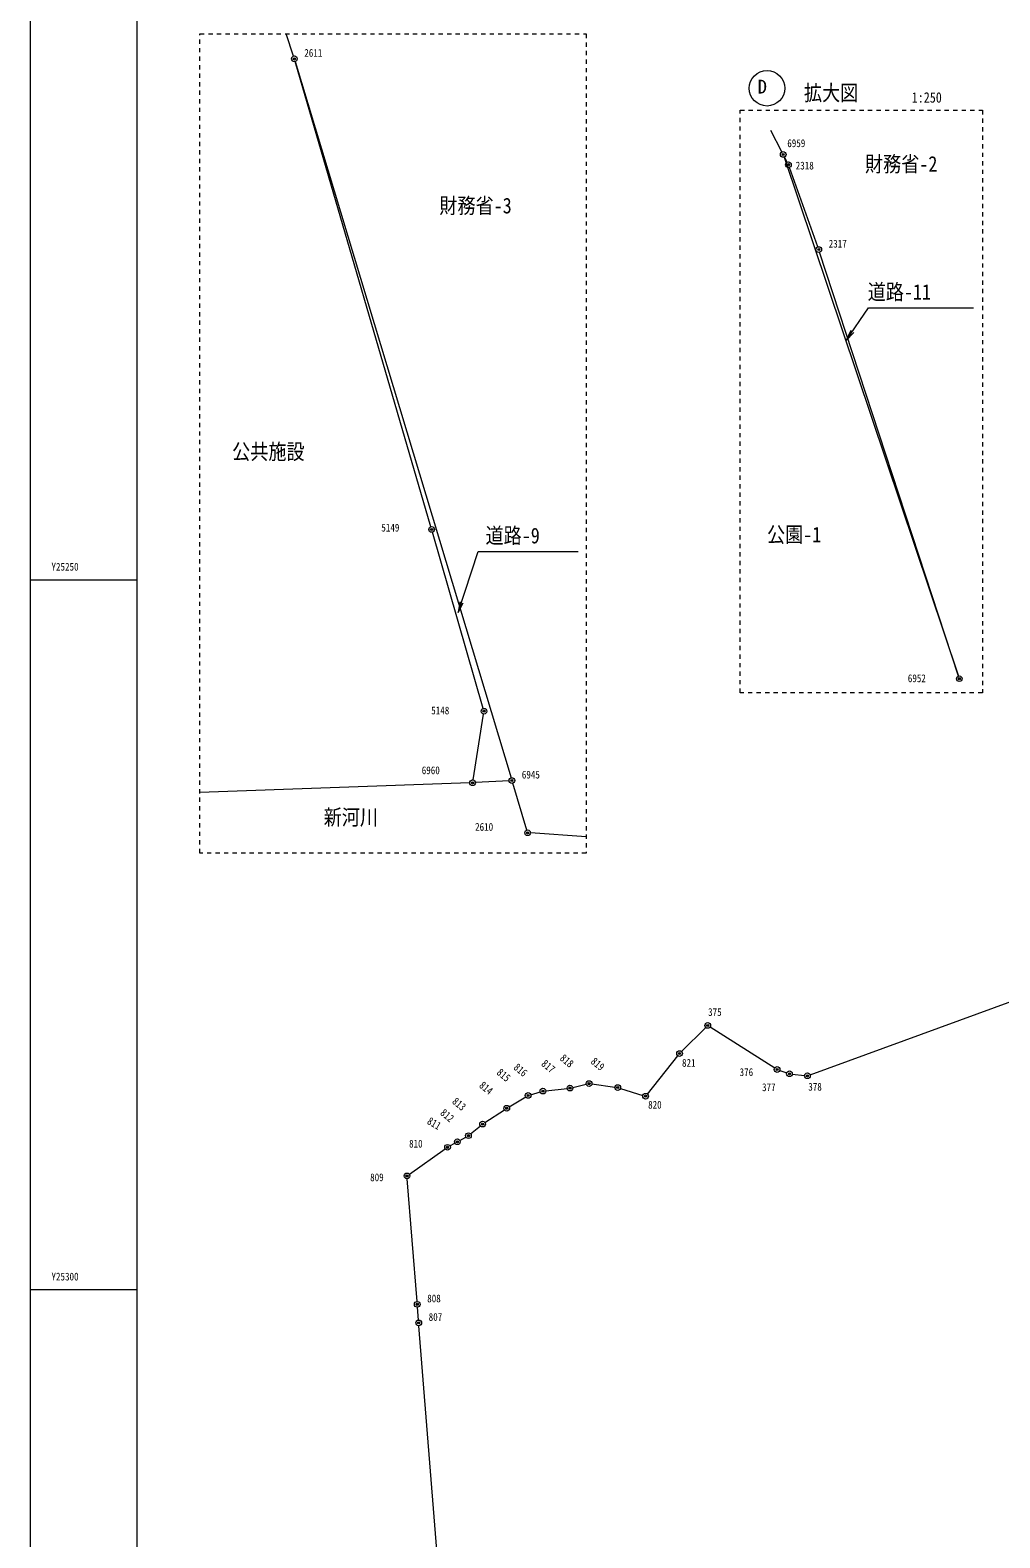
# Model space of a CAD drawing. Units: millimetres, scale not verified. Extents: x -26 to 817, y -26 to 570.
# Drawn here: x -15 to 121.5, y 242.6 to 455 of the extents above; entities that cross this region are included whole.
import ezdxf
from ezdxf.enums import TextEntityAlignment as Align

# ---------------------------------------------------------------- set-up
doc = ezdxf.new("R2010")
doc.units = ezdxf.units.MM
doc.header["$LTSCALE"] = 0.6
doc.header["$PDMODE"] = 32
doc.header["$PDSIZE"] = 0.3
doc.linetypes.add('USER1', pattern=[2, 1, -1])
for name, color, linetype, lineweight in [('0-0_0', 7, 'Continuous', 18), ('0-1_HOJOSO', 1, 'Continuous', 18), ('0-2_LAYER001', 3, 'Continuous', 18), ('0-3_LAYER002', 2, 'Continuous', 18), ('0-4_LAYER003', 8, 'Continuous', 18), ('0-5_LAYER004', 7, 'Continuous', 18), ('0-7_LAYER006', 2, 'Continuous', 18)]:
    doc.layers.add(name, color=color, linetype=linetype, lineweight=lineweight)
doc.styles.add('ＭＳ ゴシック', font='')
doc.styles.get('ＭＳ ゴシック').set_extended_font_data('MS Gothic')

# ---------------------------------------------------------------- blocks, each defined once
blk = doc.blocks.new('JEC-PLOTMK3')
at = {"layer": '0-0_0'}
blk.add_circle((0, 0), 0.5, dxfattribs=at)
blk.add_point((0, 0), dxfattribs=at)
blk = doc.blocks.new('JEC-CSTRNG54')
at = {"layer": '0-0_0'}
blk.add_circle((0, 0), 2.5, dxfattribs=at)
at = {"layer": '0-0_0', "style": 'ＭＳ ゴシック'}
blk.add_text('D', height=1.944, dxfattribs=at).set_placement((-1.3259, -1.3259), align=Align.BOTTOM_LEFT)

msp = doc.modelspace()

# ---------------------------------------------------------------- linework, layer by layer
at = {"layer": '0-1_HOJOSO'}
msp.add_lwpolyline([(0, 544), (0, 0), (791, 0), (791, 544)], close=True, dxfattribs=at)
at = {"layer": '0-2_LAYER001', "color": 7}
msp.add_lwpolyline([(-15, -15), (806, -15), (806, 559), (-15, 559)], close=True, dxfattribs=at)
at = {"layer": '0-2_LAYER001', "color": 1, "linetype": 'USER1'}
for points in [[(8.9086, 339.0895), (8.9086, 454.4761), (63.3051, 454.4761), (63.3051, 339.0895)], [(84.9753, 361.6537), (84.9753, 443.751), (119.0887, 443.751), (119.0887, 361.6537)]]:
    msp.add_lwpolyline(points, close=True, dxfattribs=at)
at = {"layer": '0-2_LAYER001', "color": 7}
for points in [[(99.9133, 411.3069), (103.0411, 415.8784), (117.838, 415.8784)], [(100.554, 412.6861), (99.9133, 411.3069), (100.9667, 412.4037)], [(45.2888, 372.9659), (48.0985, 381.551), (62.1467, 381.551)], [(45.5178, 374.4693), (45.2888, 372.9659), (45.993, 374.3138)]]:
    msp.add_lwpolyline(points, dxfattribs=at)
at = {"layer": '0-3_LAYER002'}
msp.add_lwpolyline([(0, 0), (791, 0), (791, 544), (0, 544)], close=True, dxfattribs=at)
at = {"layer": '0-4_LAYER003'}
for p, q in [((0, 377.5406), (-15, 377.5406)), ((0, 277.5406), (-15, 277.5406))]:
    msp.add_line(p, q, dxfattribs=at)
at = {"layer": '0-7_LAYER006'}
for p, q in [((22.0761, 451.3605), (21.0408, 454.4861)), ((41.4199, 385.0548), (22.3138, 450.5967)), ((22.3172, 450.5977), (52.7165, 349.6838)), ((90.8568, 437.8516), (89.2993, 440.8806)), ((91.1671, 437.1166), (115.7124, 364.023)), ((91.5933, 436.4158), (91.2222, 437.1399)), ((95.9132, 424.4765), (91.9103, 435.6831)), ((115.7153, 364.024), (96.1722, 423.7197)), ((48.7913, 359.4452), (41.6425, 384.2863)), ((47.3646, 349.3758), (48.8392, 358.6657)), ((46.9021, 348.9666), (8.8986, 347.6253)), ((52.4325, 349.2776), (47.7012, 349.0039)), ((54.9364, 342.3237), (52.9474, 348.9178)), ((63.3151, 341.3603), (55.4509, 341.9127)), ((94.8241, 307.8438), (136.5706, 323.0795)), ((76.7256, 311.1211), (80.1291, 314.5142)), ((80.75, 314.5822), (89.8447, 308.8051)), ((71.9112, 305.1378), (76.1934, 310.5255)), ((90.5604, 308.4601), (91.5422, 308.1212)), ((57.6018, 305.5911), (60.6148, 305.9282)), ((61.4017, 306.0641), (63.3149, 306.5132)), ((64.1006, 306.5498), (67.3421, 306.1014)), ((68.1202, 305.9277), (71.2804, 304.9436)), ((92.3178, 307.946), (94.0508, 307.7513)), ((52.4538, 303.3356), (54.7808, 304.7237)), ((55.5078, 305.0426), (56.8209, 305.4327)), ((49.0467, 301.1182), (51.776, 302.911)), ((47.0261, 299.5216), (48.4025, 300.6456)), ((38.3949, 293.8257), (43.4438, 297.3976)), ((44.1186, 297.8254), (44.8061, 298.2139)), ((45.5049, 298.6032), (46.3657, 299.0761)), ((39.4766, 275.9054), (38.1001, 293.1959)), ((39.6863, 273.2934), (39.5404, 275.1079)), ((42.6367, 236.1234), (39.75, 272.4959))]:
    msp.add_line(p, q, dxfattribs=at)

# ---------------------------------------------------------------- block references
at = {"layer": '0-2_LAYER001'}
msp.add_blockref('JEC-CSTRNG54', (88.76, 446.8255), dxfattribs=at)
at = {"layer": '0-5_LAYER004', "xscale": 0.8, "yscale": 0.8}
for p in [(22.2019, 450.9807), (91.0397, 437.4958), (91.7757, 436.0598), (96.0477, 424.0998), (41.5319, 384.6707), (115.8397, 363.6438), (48.9019, 359.0608), (47.3019, 348.9807), (52.8319, 349.3008), (55.0519, 341.9408), (80.4123, 314.7966), (76.4423, 310.8386), (90.1823, 308.5906), (91.9203, 307.9906), (94.4483, 307.7066), (57.2043, 305.5466), (61.0123, 305.9726), (63.7043, 306.6046), (67.7383, 306.0466), (55.1243, 304.9286), (71.6623, 304.8246), (52.1103, 303.1306), (46.7163, 299.2686), (48.7123, 300.8987), (43.7703, 297.6286), (45.1543, 298.4106), (38.0683, 293.5946), (39.5083, 275.5067), (39.7183, 272.8946)]:
    msp.add_blockref('JEC-PLOTMK3', p, dxfattribs=at)

# ---------------------------------------------------------------- texts
at = {"layer": '0-2_LAYER001', "color": 7, "style": 'ＭＳ ゴシック', "width": 0.85}
for s, height, p in [('拡大図', 2.199, (93.9681, 444.4178)), ('1:250', 1.466, (109.1381, 444.3584))]:
    msp.add_text(s, height=height, dxfattribs=at).set_placement(p, align=Align.BOTTOM_LEFT)
at = {"layer": '0-4_LAYER003', "color": 7, "style": 'ＭＳ ゴシック', "width": 0.85}
for s, p in [('Y25250', (-12, 378.5406)), ('Y25300', (-12, 278.5406))]:
    msp.add_text(s, height=1.1, dxfattribs=at).set_placement(p, align=Align.BOTTOM_LEFT)
at = {"layer": '0-5_LAYER004', "style": 'ＭＳ ゴシック', "width": 0.85}
for s, p in [('2611', (23.6019, 450.9307)), ('6959', (91.6135, 438.2054)), ('2318', (92.8025, 435.0547)), ('2317', (97.4477, 424.0498)), ('5149', (34.45, 384.0484)), ('6952', (108.5899, 362.826)), ('5148', (41.4741, 358.2933)), ('6960', (40.1378, 349.8644)), ('6945', (54.2319, 349.2508)), ('2610', (47.6519, 341.8908)), ('375', (80.464, 315.8033)), ('821', (76.7883, 308.6454)), ('376', (84.8974, 307.3396)), ('377', (88.0572, 305.2116)), ('378', (94.5702, 305.2761)), ('820', (72.0164, 302.745)), ('810', (38.3549, 297.2637)), ('809', (32.8736, 292.5241)), ('808', (40.9083, 275.4567)), ('807', (41.1183, 272.8446))]:
    msp.add_text(s, height=1.1, dxfattribs=at).set_placement(p, align=Align.BOTTOM_LEFT)
for s, rotation, p in [('818', 320, (59.2826, 309.7578)), ('819', 320, (63.6354, 309.3064)), ('815', 320, (50.3864, 307.7495)), ('816', 320, (52.7696, 308.4681)), ('817', 320, (56.6709, 308.984)), ('814', 320, (47.9198, 305.9277)), ('813', 320, (44.1151, 303.6707)), ('811', 330, (40.6301, 300.7137)), ('812', 320, (42.4385, 302.0586))]:
    msp.add_text(s, height=1.1, rotation=rotation, dxfattribs=at).set_placement(p, align=Align.BOTTOM_LEFT)
at = {"layer": '0-7_LAYER006', "color": 7, "style": 'ＭＳ ゴシック', "width": 0.85}
for s, p in [('財務省-2', (102.5599, 434.4046)), ('財務省-3', (42.6201, 428.5345)), ('道路-11', (102.9396, 416.3784)), ('公共施設', (13.4462, 393.8822)), ('道路-9', (49.1226, 382.051)), ('公園-1', (88.7554, 382.1943)), ('新河川', (26.3332, 342.372))]:
    msp.add_text(s, height=2.199, dxfattribs=at).set_placement(p, align=Align.BOTTOM_LEFT)

doc.saveas('drawing.dxf')
